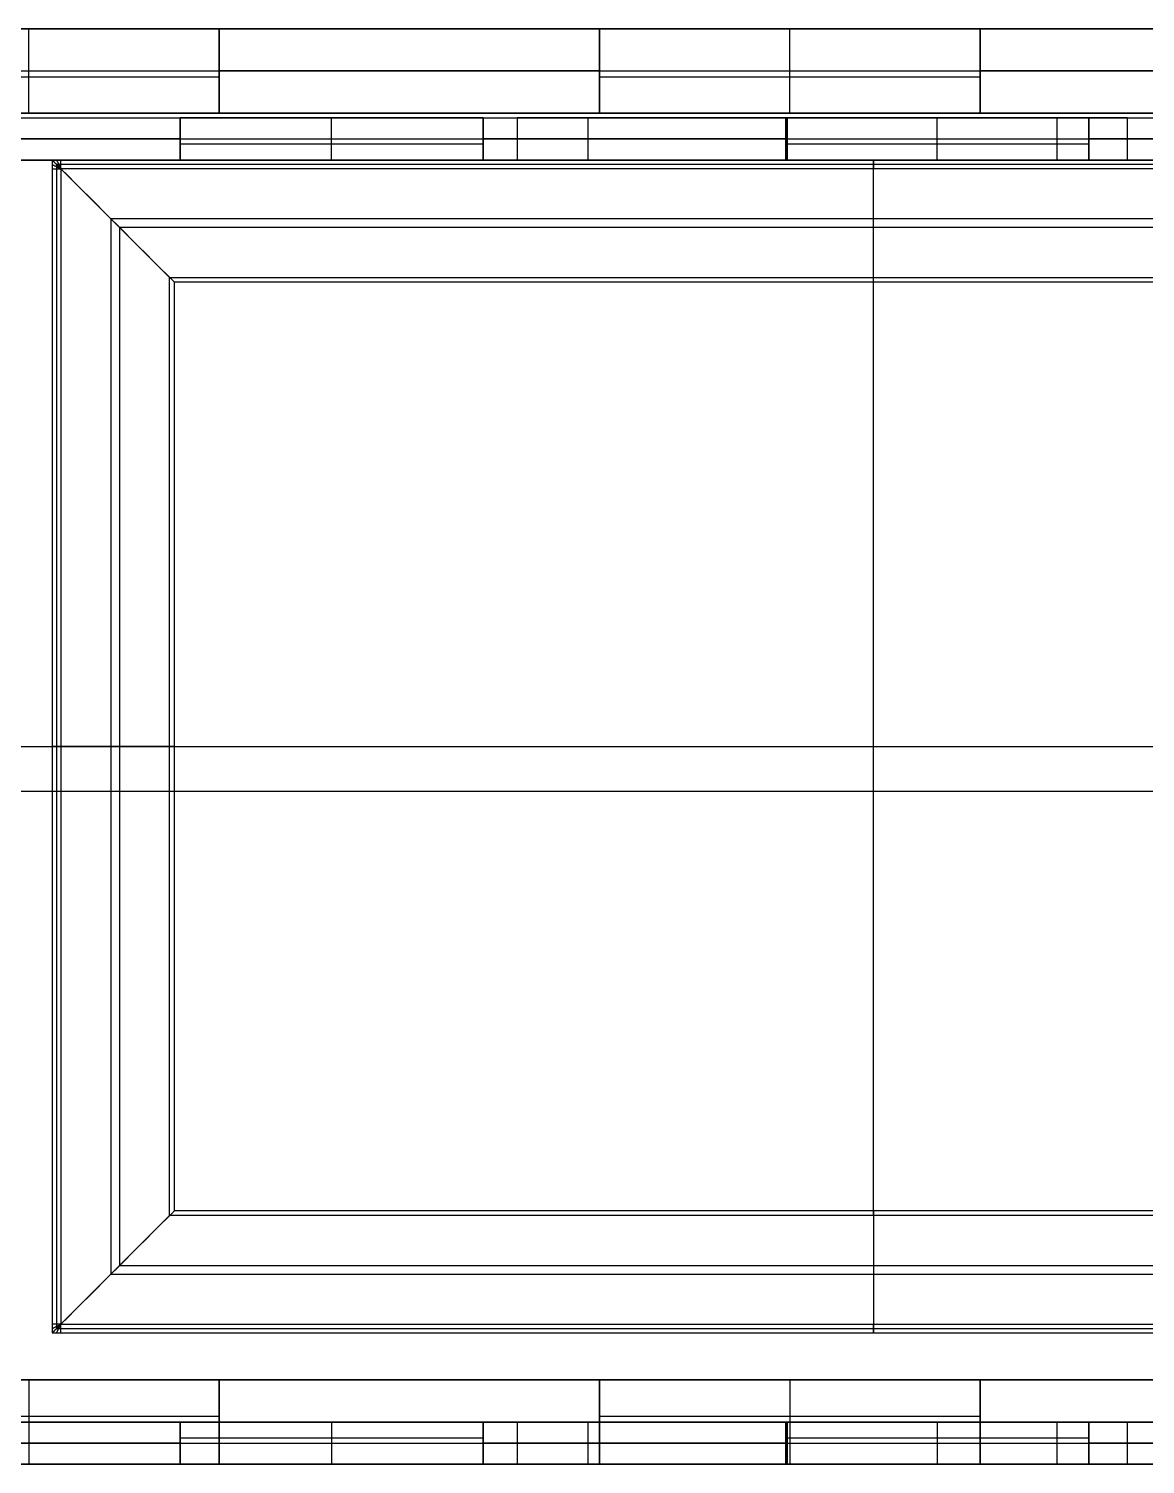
# Model space of a CAD drawing. Header units: millimetres. Extents: x -9556 to -1947, y -3269 to 306.
# Drawn here: x -3318.5 to -3080.6, y 0 to 306 of the extents above; entities that cross this region are included whole.
import ezdxf

# ---------------------------------------------------------------- set-up
doc = ezdxf.new("R2010")
doc.units = ezdxf.units.MM
doc.header["$MEASUREMENT"] = 0
for name, color, linetype, true_color in [('2 TRAY TROLLEY$ASSEMBLED$SINGLE BOX', 7, 'Continuous', 0x000000), ('2 TRAY TROLLEY$ASSEMBLED$TRAY', 7, 'Continuous', 0x000000), ('2 TRAY TROLLEY$ASSEMBLED$TROLLY', 7, 'Continuous', 0x000000)]:
    doc.layers.add(name, color=color, linetype=linetype, true_color=true_color)

msp = doc.modelspace()

# ---------------------------------------------------------------- linework, layer by layer
at = {"layer": '2 TRAY TROLLEY$ASSEMBLED$SINGLE BOX', "color": 96, "true_color": 0x007f00}
for p, q in [((-3673.54, 287, 467), (-2963.54, 287, 467)), ((-3350.82, 287, 100), (-3286.27, 287, 100)), ((-3254, 278, 109), (-3254, 287, 109)), ((-3221.73, 287, 100), (-3157.18, 287, 100)), ((-3124.91, 278, 109), (-3124.91, 287, 109)), ((-3092.64, 287, 100), (-3028.09, 287, 100)), ((-3673.54, 282.5, 467), (-2963.54, 282.5, 467)), ((-3286.27, 282.5, 100), (-3350.82, 282.5, 100)), ((-3157.18, 282.5, 100), (-3221.73, 282.5, 100)), ((-3028.09, 282.5, 100), (-3092.64, 282.5, 100)), ((-3221.73, 281.42, 109), (-3286.27, 281.42, 109)), ((-3092.64, 281.42, 109), (-3157.18, 281.42, 109)), ((-2963.54, 278, 467), (-3673.54, 278, 467)), ((-3350.82, 278, 100), (-3286.27, 278, 100)), ((-3221.73, 278, 100), (-3157.18, 278, 100)), ((-3092.64, 278, 100), (-3028.09, 278, 100)), ((-2963.54, 9, 467), (-3673.54, 9, 467)), ((-3350.82, 9, 100), (-3286.27, 9, 100)), ((-3254, 9, 109), (-3254, 0, 109)), ((-3221.73, 9, 100), (-3157.18, 9, 100)), ((-3124.91, 9, 109), (-3124.91, 0, 109)), ((-3092.64, 9, 100), (-3028.09, 9, 100)), ((-3673.54, 4.5, 467), (-2963.54, 4.5, 467)), ((-3286.27, 4.5, 100), (-3350.82, 4.5, 100)), ((-3221.73, 5.58, 109), (-3286.27, 5.58, 109)), ((-3157.18, 4.5, 100), (-3221.73, 4.5, 100)), ((-3092.64, 5.58, 109), (-3157.18, 5.58, 109)), ((-3028.09, 4.5, 100), (-3092.64, 4.5, 100)), ((-3673.54, 0, 467), (-2963.54, 0, 467)), ((-3350.82, 0, 100), (-3286.27, 0, 100)), ((-3221.73, 0, 100), (-3157.18, 0, 100)), ((-3092.64, 0, 100), (-3028.09, 0, 100))]:
    msp.add_line(p, q, dxfattribs=at)
at = {"layer": '2 TRAY TROLLEY$ASSEMBLED$SINGLE BOX', "color": 6, "true_color": 0xff00ff}
for p, q in [((-3286.27, 287, 109), (-3221.73, 287, 109)), ((-3221.73, 287, 100), (-3286.27, 287, 100)), ((-3286.27, 287, 104.5), (-3286.27, 278, 104.5)), ((-3221.73, 287, 104.5), (-3286.27, 287, 104.5)), ((-3254, 287, 100), (-3254, 287, 109)), ((-3221.73, 278, 104.5), (-3221.73, 287, 104.5)), ((-3157.18, 287, 109), (-3092.64, 287, 109)), ((-3092.64, 287, 100), (-3157.18, 287, 100)), ((-3157.18, 287, 104.5), (-3157.18, 278, 104.5)), ((-3092.64, 287, 104.5), (-3157.18, 287, 104.5)), ((-3124.91, 287, 100), (-3124.91, 287, 109)), ((-3092.64, 278, 104.5), (-3092.64, 287, 104.5)), ((-3286.27, 282.5, 109), (-3286.27, 282.5, 100)), ((-3221.73, 282.5, 109), (-3221.73, 282.5, 100)), ((-3157.18, 282.5, 109), (-3157.18, 282.5, 100)), ((-3092.64, 282.5, 109), (-3092.64, 282.5, 100)), ((-3286.27, 278, 104.5), (-3350.82, 278, 104.5)), ((-3157.18, 278, 104.5), (-3221.73, 278, 104.5)), ((-3189.45, 278, 109), (-3189.45, 278, 100)), ((-3028.09, 278, 104.5), (-3092.64, 278, 104.5)), ((-3286.27, 9, 104.5), (-3350.82, 9, 104.5)), ((-3286.27, 0, 104.5), (-3286.27, 9, 104.5)), ((-3221.73, 9, 104.5), (-3221.73, 0, 104.5)), ((-3157.18, 9, 104.5), (-3221.73, 9, 104.5)), ((-3189.45, 9, 109), (-3189.45, 9, 100)), ((-3157.18, 0, 104.5), (-3157.18, 9, 104.5)), ((-3092.64, 9, 104.5), (-3092.64, 0, 104.5)), ((-3028.09, 9, 104.5), (-3092.64, 9, 104.5)), ((-3286.27, 4.5, 109), (-3286.27, 4.5, 100)), ((-3221.73, 4.5, 109), (-3221.73, 4.5, 100)), ((-3157.18, 4.5, 109), (-3157.18, 4.5, 100)), ((-3092.64, 4.5, 109), (-3092.64, 4.5, 100)), ((-3221.73, 0, 109), (-3286.27, 0, 109)), ((-3286.27, 0, 100), (-3221.73, 0, 100)), ((-3286.27, 0, 104.5), (-3221.73, 0, 104.5)), ((-3254, 0, 100), (-3254, 0, 109)), ((-3092.64, 0, 109), (-3157.18, 0, 109)), ((-3157.18, 0, 100), (-3092.64, 0, 100)), ((-3157.18, 0, 104.5), (-3092.64, 0, 104.5)), ((-3124.91, 0, 100), (-3124.91, 0, 109))]:
    msp.add_line(p, q, dxfattribs=at)
at = {"layer": '2 TRAY TROLLEY$ASSEMBLED$SINGLE BOX', "color": 96, "true_color": 0x007f00}
for points in [[(-3664.54, 287, 283.5), (-3318.54, 287, 283.5), (-2972.54, 287, 283.5)], [(-3286.27, 278, 100), (-3286.27, 282.5, 100), (-3286.27, 287, 100)], [(-3286.27, 287, 100), (-3286.27, 287, 104.5), (-3286.27, 287, 109)], [(-3221.73, 287, 109), (-3254, 287, 109), (-3286.27, 287, 109)], [(-3286.27, 287, 109), (-3286.27, 282.5, 109), (-3286.27, 278, 109)], [(-3221.73, 287, 100), (-3221.73, 282.5, 100), (-3221.73, 278, 100)], [(-3221.73, 287, 109), (-3221.73, 287, 104.5), (-3221.73, 287, 100)], [(-3221.73, 278, 109), (-3221.73, 282.5, 109), (-3221.73, 287, 109)], [(-3214.42, 287, 422), (-3214.42, 282.5, 422), (-3214.42, 278, 422)], [(-3199.42, 287, 407), (-3149.42, 287, 407), (-3099.42, 287, 407)], [(-3099.42, 287, 437), (-3149.42, 287, 437), (-3199.42, 287, 437)], [(-3199.42, 287, 407), (-3199.42, 282.5, 407), (-3199.42, 278, 407)], [(-3199.42, 287, 437), (-3199.42, 282.5, 437), (-3199.42, 278, 437)], [(-3157.18, 278, 100), (-3157.18, 282.5, 100), (-3157.18, 287, 100)], [(-3157.18, 287, 100), (-3157.18, 287, 104.5), (-3157.18, 287, 109)], [(-3092.64, 287, 109), (-3124.91, 287, 109), (-3157.18, 287, 109)], [(-3157.18, 287, 109), (-3157.18, 282.5, 109), (-3157.18, 278, 109)], [(-3156.92, 287, 407), (-3156.92, 282.5, 407), (-3156.92, 278, 407)], [(-3156.92, 287, 437), (-3156.92, 282.5, 437), (-3156.92, 278, 437)], [(-3099.42, 287, 407), (-3099.42, 282.5, 407), (-3099.42, 278, 407)], [(-3099.42, 287, 437), (-3099.42, 282.5, 437), (-3099.42, 278, 437)], [(-3092.64, 287, 100), (-3092.64, 282.5, 100), (-3092.64, 278, 100)], [(-3092.64, 287, 109), (-3092.64, 287, 104.5), (-3092.64, 287, 100)], [(-3092.64, 278, 109), (-3092.64, 282.5, 109), (-3092.64, 287, 109)], [(-3084.42, 287, 422), (-3084.42, 282.5, 422), (-3084.42, 278, 422)], [(-3286.27, 281.42, 109), (-3286.27, 281.42, 104.5), (-3286.27, 281.42, 100)], [(-3221.73, 281.42, 109), (-3221.73, 281.42, 104.5), (-3221.73, 281.42, 100)], [(-3157.18, 281.42, 109), (-3157.18, 281.42, 104.5), (-3157.18, 281.42, 100)], [(-3092.64, 281.42, 109), (-3092.64, 281.42, 104.5), (-3092.64, 281.42, 100)], [(-3664.54, 278, 283.5), (-3318.54, 278, 283.5), (-2972.54, 278, 283.5)], [(-3286.27, 278, 109), (-3286.27, 278, 104.5), (-3286.27, 278, 100)], [(-3286.27, 278, 109), (-3254, 278, 109), (-3221.73, 278, 109)], [(-3221.73, 278, 100), (-3221.73, 278, 104.5), (-3221.73, 278, 109)], [(-3099.42, 278, 407), (-3149.42, 278, 407), (-3199.42, 278, 407)], [(-3199.42, 278, 437), (-3149.42, 278, 437), (-3099.42, 278, 437)], [(-3157.18, 278, 109), (-3157.18, 278, 104.5), (-3157.18, 278, 100)], [(-3157.18, 278, 109), (-3124.91, 278, 109), (-3092.64, 278, 109)], [(-3092.64, 278, 100), (-3092.64, 278, 104.5), (-3092.64, 278, 109)], [(-3664.54, 9, 283.5), (-3318.54, 9, 283.5), (-2972.54, 9, 283.5)], [(-3286.27, 9, 100), (-3286.27, 4.5, 100), (-3286.27, 0, 100)], [(-3286.27, 9, 109), (-3286.27, 9, 104.5), (-3286.27, 9, 100)], [(-3286.27, 9, 109), (-3254, 9, 109), (-3221.73, 9, 109)], [(-3286.27, 0, 109), (-3286.27, 4.5, 109), (-3286.27, 9, 109)], [(-3221.73, 0, 100), (-3221.73, 4.5, 100), (-3221.73, 9, 100)], [(-3221.73, 9, 100), (-3221.73, 9, 104.5), (-3221.73, 9, 109)], [(-3221.73, 9, 109), (-3221.73, 4.5, 109), (-3221.73, 0, 109)], [(-3214.42, 9, 422), (-3214.42, 4.5, 422), (-3214.42, 0, 422)], [(-3199.42, 9, 407), (-3149.42, 9, 407), (-3099.42, 9, 407)], [(-3099.42, 9, 437), (-3149.42, 9, 437), (-3199.42, 9, 437)], [(-3199.42, 9, 407), (-3199.42, 4.5, 407), (-3199.42, 0, 407)], [(-3199.42, 9, 437), (-3199.42, 4.5, 437), (-3199.42, 0, 437)], [(-3157.18, 9, 100), (-3157.18, 4.5, 100), (-3157.18, 0, 100)], [(-3157.18, 9, 109), (-3157.18, 9, 104.5), (-3157.18, 9, 100)], [(-3157.18, 9, 109), (-3124.91, 9, 109), (-3092.64, 9, 109)], [(-3157.18, 0, 109), (-3157.18, 4.5, 109), (-3157.18, 9, 109)], [(-3156.92, 9, 407), (-3156.92, 4.5, 407), (-3156.92, 0, 407)], [(-3156.92, 9, 437), (-3156.92, 4.5, 437), (-3156.92, 0, 437)], [(-3099.42, 9, 407), (-3099.42, 4.5, 407), (-3099.42, 0, 407)], [(-3099.42, 9, 437), (-3099.42, 4.5, 437), (-3099.42, 0, 437)], [(-3092.64, 0, 100), (-3092.64, 4.5, 100), (-3092.64, 9, 100)], [(-3092.64, 9, 100), (-3092.64, 9, 104.5), (-3092.64, 9, 109)], [(-3092.64, 9, 109), (-3092.64, 4.5, 109), (-3092.64, 0, 109)], [(-3084.42, 9, 422), (-3084.42, 4.5, 422), (-3084.42, 0, 422)], [(-3286.27, 5.58, 109), (-3286.27, 5.58, 104.5), (-3286.27, 5.58, 100)], [(-3221.73, 5.58, 109), (-3221.73, 5.58, 104.5), (-3221.73, 5.58, 100)], [(-3157.18, 5.58, 109), (-3157.18, 5.58, 104.5), (-3157.18, 5.58, 100)], [(-3092.64, 5.58, 109), (-3092.64, 5.58, 104.5), (-3092.64, 5.58, 100)], [(-3664.54, 0, 283.5), (-3318.54, 0, 283.5), (-2972.54, 0, 283.5)], [(-3286.27, 0, 100), (-3286.27, 0, 104.5), (-3286.27, 0, 109)], [(-3221.73, 0, 109), (-3254, 0, 109), (-3286.27, 0, 109)], [(-3221.73, 0, 109), (-3221.73, 0, 104.5), (-3221.73, 0, 100)], [(-3099.42, 0, 407), (-3149.42, 0, 407), (-3199.42, 0, 407)], [(-3199.42, 0, 437), (-3149.42, 0, 437), (-3099.42, 0, 437)], [(-3157.18, 0, 100), (-3157.18, 0, 104.5), (-3157.18, 0, 109)], [(-3092.64, 0, 109), (-3124.91, 0, 109), (-3157.18, 0, 109)], [(-3092.64, 0, 109), (-3092.64, 0, 104.5), (-3092.64, 0, 100)]]:
    msp.add_open_spline(points, degree=2, dxfattribs=at)
at = {"layer": '2 TRAY TROLLEY$ASSEMBLED$SINGLE BOX', "color": 6, "true_color": 0xff00ff}
for points in [[(-3286.27, 278, 100), (-3286.27, 282.5, 100), (-3286.27, 287, 100)], [(-3286.27, 287, 100), (-3286.27, 287, 104.5), (-3286.27, 287, 109)], [(-3286.27, 287, 109), (-3286.27, 282.5, 109), (-3286.27, 278, 109)], [(-3221.73, 287, 100), (-3221.73, 282.5, 100), (-3221.73, 278, 100)], [(-3221.73, 287, 109), (-3221.73, 287, 104.5), (-3221.73, 287, 100)], [(-3221.73, 278, 109), (-3221.73, 282.5, 109), (-3221.73, 287, 109)], [(-3157.18, 278, 100), (-3157.18, 282.5, 100), (-3157.18, 287, 100)], [(-3157.18, 287, 100), (-3157.18, 287, 104.5), (-3157.18, 287, 109)], [(-3157.18, 287, 109), (-3157.18, 282.5, 109), (-3157.18, 278, 109)], [(-3092.64, 287, 100), (-3092.64, 282.5, 100), (-3092.64, 278, 100)], [(-3092.64, 287, 109), (-3092.64, 287, 104.5), (-3092.64, 287, 100)], [(-3092.64, 278, 109), (-3092.64, 282.5, 109), (-3092.64, 287, 109)], [(-3350.82, 278, 100), (-3318.54, 278, 100), (-3286.27, 278, 100)], [(-3286.27, 278, 109), (-3318.54, 278, 109), (-3350.82, 278, 109)], [(-3286.27, 278, 100), (-3286.27, 278, 104.5), (-3286.27, 278, 109)], [(-3221.73, 278, 100), (-3189.45, 278, 100), (-3157.18, 278, 100)], [(-3157.18, 278, 109), (-3189.45, 278, 109), (-3221.73, 278, 109)], [(-3221.73, 278, 100), (-3221.73, 278, 104.5), (-3221.73, 278, 109)], [(-3157.18, 278, 100), (-3157.18, 278, 104.5), (-3157.18, 278, 109)], [(-3092.64, 278, 100), (-3060.36, 278, 100), (-3028.09, 278, 100)], [(-3028.09, 278, 109), (-3060.36, 278, 109), (-3092.64, 278, 109)], [(-3092.64, 278, 100), (-3092.64, 278, 104.5), (-3092.64, 278, 109)], [(-3673.54, 143.5, 100), (-3318.54, 143.5, 100), (-2963.54, 143.5, 100)], [(-3673.54, 143.5, 109), (-3318.54, 143.5, 109), (-2963.54, 143.5, 109)], [(-3286.27, 9, 100), (-3318.54, 9, 100), (-3350.82, 9, 100)], [(-3350.82, 9, 109), (-3318.54, 9, 109), (-3286.27, 9, 109)], [(-3286.27, 0, 100), (-3286.27, 4.5, 100), (-3286.27, 9, 100)], [(-3286.27, 9, 109), (-3286.27, 4.5, 109), (-3286.27, 0, 109)], [(-3286.27, 9, 100), (-3286.27, 9, 104.5), (-3286.27, 9, 109)], [(-3221.73, 9, 100), (-3221.73, 4.5, 100), (-3221.73, 0, 100)], [(-3157.18, 9, 100), (-3189.45, 9, 100), (-3221.73, 9, 100)], [(-3221.73, 0, 109), (-3221.73, 4.5, 109), (-3221.73, 9, 109)], [(-3221.73, 9, 109), (-3189.45, 9, 109), (-3157.18, 9, 109)], [(-3221.73, 9, 100), (-3221.73, 9, 104.5), (-3221.73, 9, 109)], [(-3157.18, 0, 100), (-3157.18, 4.5, 100), (-3157.18, 9, 100)], [(-3157.18, 9, 109), (-3157.18, 4.5, 109), (-3157.18, 0, 109)], [(-3157.18, 9, 100), (-3157.18, 9, 104.5), (-3157.18, 9, 109)], [(-3092.64, 9, 100), (-3092.64, 4.5, 100), (-3092.64, 0, 100)], [(-3028.09, 9, 100), (-3060.36, 9, 100), (-3092.64, 9, 100)], [(-3092.64, 0, 109), (-3092.64, 4.5, 109), (-3092.64, 9, 109)], [(-3092.64, 9, 109), (-3060.36, 9, 109), (-3028.09, 9, 109)], [(-3092.64, 9, 100), (-3092.64, 9, 104.5), (-3092.64, 9, 109)], [(-3286.27, 0, 100), (-3286.27, 0, 104.5), (-3286.27, 0, 109)], [(-3221.73, 0, 109), (-3221.73, 0, 104.5), (-3221.73, 0, 100)], [(-3157.18, 0, 100), (-3157.18, 0, 104.5), (-3157.18, 0, 109)], [(-3092.64, 0, 109), (-3092.64, 0, 104.5), (-3092.64, 0, 100)]]:
    msp.add_open_spline(points, degree=2, dxfattribs=at)
at = {"layer": '2 TRAY TROLLEY$ASSEMBLED$SINGLE BOX', "color": 96, "true_color": 0x007f00}
for points, weights, knots in [([(-3199.42, 287, 437), (-3214.42, 287, 437), (-3214.42, 287, 422), (-3214.42, 287, 407), (-3199.42, 287, 407)], [1, 0.707106781187, 1, 0.707106851018, 0.999999860338], [-234.24778, -234.24778, -234.24778, -210.685832, -210.685832, -187.12389, -187.12389, -187.12389]), ([(-3099.42, 287, 407), (-3084.42, 287, 407), (-3084.42, 287, 422), (-3084.42, 287, 437), (-3099.42, 287, 437)], [1, 0.707106781187, 1, 0.707106781187, 1], [-117.12389, -117.12389, -117.12389, -93.561945, -93.561945, -70, -70, -70]), ([(-3199.42, 278, 407), (-3214.42, 278, 407), (-3214.42, 278, 422), (-3214.42, 278, 437), (-3199.42, 278, 437)], [0.999999860338, 0.707106851018, 1, 0.707106781187, 1], [187.12389, 187.12389, 187.12389, 210.685832, 210.685832, 234.24778, 234.24778, 234.24778]), ([(-3099.42, 278, 437), (-3084.42, 278, 437), (-3084.42, 278, 422), (-3084.42, 278, 407), (-3099.42, 278, 407)], [1, 0.707106781187, 1, 0.707106781187, 1], [70, 70, 70, 93.561945, 93.561945, 117.12389, 117.12389, 117.12389]), ([(-3199.42, 9, 437), (-3214.42, 9, 437), (-3214.42, 9, 422), (-3214.42, 9, 407), (-3199.42, 9, 407)], [1, 0.707106781187, 1, 0.707106851018, 0.999999860338], [-234.24778, -234.24778, -234.24778, -210.685832, -210.685832, -187.12389, -187.12389, -187.12389]), ([(-3099.42, 9, 407), (-3084.42, 9, 407), (-3084.42, 9, 422), (-3084.42, 9, 437), (-3099.42, 9, 437)], [1, 0.707106781187, 1, 0.707106781187, 1], [-117.12389, -117.12389, -117.12389, -93.561945, -93.561945, -70, -70, -70]), ([(-3199.42, 0, 407), (-3214.42, 0, 407), (-3214.42, 0, 422), (-3214.42, 0, 437), (-3199.42, 0, 437)], [0.999999860338, 0.707106851018, 1, 0.707106781187, 1], [187.12389, 187.12389, 187.12389, 210.685832, 210.685832, 234.24778, 234.24778, 234.24778]), ([(-3099.42, 0, 437), (-3084.42, 0, 437), (-3084.42, 0, 422), (-3084.42, 0, 407), (-3099.42, 0, 407)], [1, 0.707106781187, 1, 0.707106781187, 1], [70, 70, 70, 93.561945, 93.561945, 117.12389, 117.12389, 117.12389])]:
    msp.add_rational_spline(points, weights, degree=2, knots=knots, dxfattribs=at)
at = {"layer": '2 TRAY TROLLEY$ASSEMBLED$TRAY', "color": 1, "true_color": 0xff0000}
for points, degree in [([(-3311.67, 278, 520), (-3312.61, 278, 520), (-3313.54, 278, 520)], 2), ([(-3313.54, 278, 520), (-3312.61, 277.06, 521.17), (-3311.67, 276.13, 522.34)], 2), ([(-3313.54, 278, 520), (-3313.54, 277.06, 520), (-3313.54, 276.13, 520)], 2), ([(-3288.54, 253, 500), (-3296.88, 261.33, 506.67), (-3305.21, 269.67, 513.33), (-3313.54, 278, 520)], 3), ([(-3313.54, 277.06, 520), (-3312.61, 276.59, 521.17), (-3311.67, 276.13, 522.34)], 2), ([(-3313.54, 276.13, 520), (-3312.61, 276.13, 521.17), (-3311.67, 276.13, 522.34)], 2), ([(-3313.54, 276.13, 520), (-3313.54, 153, 520), (-3313.54, 29.87, 520)], 2), ([(-3312.61, 278, 520), (-3312.14, 277.06, 521.17), (-3311.67, 276.13, 522.34)], 2), ([(-3311.67, 277.06, 521.17), (-3312.14, 277.06, 521.17), (-3312.61, 277.06, 521.17)], 2), ([(-3312.61, 277.06, 521.17), (-3312.61, 276.59, 521.17), (-3312.61, 276.13, 521.17)], 2), ([(-3312.61, 276.13, 521.17), (-3312.61, 153, 521.17), (-3312.61, 29.87, 521.17)], 2), ([(-3311.67, 276.13, 522.34), (-3311.67, 277.06, 521.17), (-3311.67, 278, 520)], 2), ([(-2965.42, 278, 520), (-3138.54, 278, 520), (-3311.67, 278, 520)], 2), ([(-2965.42, 277.06, 521.17), (-3138.54, 277.06, 521.17), (-3311.67, 277.06, 521.17)], 2), ([(-3311.67, 276.13, 522.34), (-3311.67, 153, 522.34), (-3311.67, 29.87, 522.34)], 2), ([(-3287.49, 251.95, 503), (-3295.55, 260.01, 509.45), (-3303.61, 268.07, 515.9), (-3311.67, 276.13, 522.34)], 3), ([(-2965.42, 276.13, 522.34), (-3138.54, 276.13, 522.34), (-3311.67, 276.13, 522.34)], 2), ([(-3138.54, 253, 500), (-3138.54, 261.33, 506.67), (-3138.54, 269.67, 513.33), (-3138.54, 278, 520)], 3), ([(-3138.54, 278, 520), (-3138.54, 277.06, 521.17), (-3138.54, 276.13, 522.34)], 2), ([(-3138.54, 251.95, 503), (-3138.54, 260.01, 509.45), (-3138.54, 268.07, 515.9), (-3138.54, 276.13, 522.34)], 3), ([(-3301.04, 265.5, 510), (-3301.04, 153, 510), (-3301.04, 40.5, 510)], 2), ([(-2976.04, 265.5, 510), (-3138.54, 265.5, 510), (-3301.04, 265.5, 510)], 2), ([(-3299.17, 263.63, 512.34), (-3299.17, 153, 512.34), (-3299.17, 42.37, 512.34)], 2), ([(-2977.92, 263.63, 512.34), (-3138.54, 263.63, 512.34), (-3299.17, 263.63, 512.34)], 2), ([(-3288.54, 53, 500), (-3288.54, 153, 500), (-3288.54, 253, 500)], 2), ([(-3288.54, 253, 500), (-3138.54, 253, 500), (-2988.54, 253, 500)], 2), ([(-3287.49, 54.05, 503), (-3287.49, 153, 503), (-3287.49, 251.95, 503)], 2), ([(-2989.6, 251.95, 503), (-3138.54, 251.95, 503), (-3287.49, 251.95, 503)], 2), ([(-3138.54, 53, 500), (-3138.54, 153, 500), (-3138.54, 253, 500)], 2), ([(-3138.54, 54.05, 503), (-3138.54, 153, 503), (-3138.54, 251.95, 503)], 2), ([(-3288.54, 153, 500), (-3296.88, 153, 506.67), (-3305.21, 153, 513.33), (-3313.54, 153, 520)], 3), ([(-3313.54, 153, 520), (-3312.61, 153, 521.17), (-3311.67, 153, 522.34)], 2), ([(-3287.49, 153, 503), (-3295.55, 153, 509.45), (-3303.61, 153, 515.9), (-3311.67, 153, 522.34)], 3), ([(-3288.54, 153, 500), (-3138.54, 153, 500), (-2988.54, 153, 500)], 2), ([(-3287.49, 153, 503), (-3138.54, 153, 503), (-2989.6, 153, 503)], 2), ([(-3288.54, 53, 500), (-3296.88, 44.67, 506.67), (-3305.21, 36.33, 513.33), (-3313.54, 28, 520)], 3), ([(-3311.67, 29.87, 522.34), (-3303.61, 37.93, 515.9), (-3295.55, 45.99, 509.45), (-3287.49, 54.05, 503)], 3), ([(-2988.54, 53, 500), (-3138.54, 53, 500), (-3288.54, 53, 500)], 2), ([(-2989.6, 54.05, 503), (-3138.54, 54.05, 503), (-3287.49, 54.05, 503)], 2), ([(-3138.54, 54.05, 503), (-3138.54, 45.99, 509.45), (-3138.54, 37.93, 515.9), (-3138.54, 29.87, 522.34)], 3), ([(-3138.54, 53, 500), (-3138.54, 44.67, 506.67), (-3138.54, 36.33, 513.33), (-3138.54, 28, 520)], 3), ([(-3301.04, 40.5, 510), (-3138.54, 40.5, 510), (-2976.04, 40.5, 510)], 2), ([(-3299.17, 42.37, 512.34), (-3138.54, 42.37, 512.34), (-2977.92, 42.37, 512.34)], 2), ([(-3313.54, 29.87, 520), (-3313.54, 28.94, 520), (-3313.54, 28, 520)], 2), ([(-3313.54, 28, 520), (-3312.61, 28.94, 521.17), (-3311.67, 29.87, 522.34)], 2), ([(-3311.67, 29.87, 522.34), (-3312.61, 29.87, 521.17), (-3313.54, 29.87, 520)], 2), ([(-3313.54, 28.94, 520), (-3312.61, 29.41, 521.17), (-3311.67, 29.87, 522.34)], 2), ([(-3313.54, 28, 520), (-3312.61, 28, 520), (-3311.67, 28, 520)], 2), ([(-3312.61, 29.87, 521.17), (-3312.61, 29.41, 521.17), (-3312.61, 28.94, 521.17)], 2), ([(-3312.61, 28, 520), (-3312.14, 28.94, 521.17), (-3311.67, 29.87, 522.34)], 2), ([(-3312.61, 28.94, 521.17), (-3312.14, 28.94, 521.17), (-3311.67, 28.94, 521.17)], 2), ([(-3311.67, 28, 520), (-3311.67, 28.94, 521.17), (-3311.67, 29.87, 522.34)], 2), ([(-3311.67, 29.87, 522.34), (-3138.54, 29.87, 522.34), (-2965.42, 29.87, 522.34)], 2), ([(-3311.67, 28.94, 521.17), (-3138.54, 28.94, 521.17), (-2965.42, 28.94, 521.17)], 2), ([(-3311.67, 28, 520), (-3138.54, 28, 520), (-2965.42, 28, 520)], 2), ([(-3138.54, 28, 520), (-3138.54, 28.94, 521.17), (-3138.54, 29.87, 522.34)], 2)]:
    msp.add_open_spline(points, degree=degree, dxfattribs=at)
at = {"layer": '2 TRAY TROLLEY$ASSEMBLED$TROLLY', "color": 6, "true_color": 0xff00ff}
for p, q in [((-2953.54, 306, 116), (-3683.54, 306, 116)), ((-2953.54, 306, 516), (-3683.54, 306, 516)), ((-3318.54, 288, 150), (-3318.54, 306, 150)), ((-3318.54, 306, 100), (-3318.54, 306, 150)), ((-3318.54, 288, 550), (-3318.54, 306, 550)), ((-3318.54, 306, 500), (-3318.54, 306, 550)), ((-3156.32, 288, 100), (-3156.32, 306, 100)), ((-3156.32, 288, 500), (-3156.32, 306, 500)), ((-3701.54, 297, 150), (-2935.54, 297, 150)), ((-3701.54, 297, 550), (-2935.54, 297, 550)), ((-3196.88, 297, 82), (-3277.99, 297, 82)), ((-3196.88, 297, 482), (-3277.99, 297, 482)), ((-3034.66, 297, 82), (-3115.77, 297, 82)), ((-3034.66, 297, 482), (-3115.77, 297, 482)), ((-3359.1, 295.77, 100), (-3277.99, 295.77, 100)), ((-3359.1, 295.77, 500), (-3277.99, 295.77, 500)), ((-3196.88, 295.77, 100), (-3115.77, 295.77, 100)), ((-3196.88, 295.77, 500), (-3115.77, 295.77, 500)), ((-2953.54, 288, 116), (-3683.54, 288, 116)), ((-2953.54, 288, 516), (-3683.54, 288, 516)), ((-3318.54, 288, 100), (-3318.54, 288, 150)), ((-3318.54, 288, 500), (-3318.54, 288, 550)), ((-2953.54, 18, 516), (-3683.54, 18, 516)), ((-3318.54, 18, 550), (-3318.54, 0, 550)), ((-3318.54, 18, 500), (-3318.54, 18, 550)), ((-3156.32, 18, 500), (-3156.32, 0, 500)), ((-3359.1, 10.23, 500), (-3277.99, 10.23, 500)), ((-3196.88, 10.23, 500), (-3115.77, 10.23, 500)), ((-3701.54, 9, 550), (-2935.54, 9, 550)), ((-3196.88, 9, 482), (-3277.99, 9, 482)), ((-3034.66, 9, 482), (-3115.77, 9, 482)), ((-2953.54, 0, 516), (-3683.54, 0, 516)), ((-3318.54, 0, 500), (-3318.54, 0, 550))]:
    msp.add_line(p, q, dxfattribs=at)
at = {"layer": '2 TRAY TROLLEY$ASSEMBLED$TROLLY', "color": 5, "true_color": 0x0000ff}
for p, q in [((-3277.99, 306, 91), (-3359.1, 306, 91)), ((-3277.99, 306, 491), (-3359.1, 306, 491)), ((-3318.54, 306, 82), (-3318.54, 306, 100)), ((-3318.54, 306, 482), (-3318.54, 306, 500)), ((-3115.77, 306, 91), (-3196.88, 306, 91)), ((-3115.77, 306, 491), (-3196.88, 306, 491)), ((-3277.99, 297, 100), (-3277.99, 297, 82)), ((-3277.99, 297, 500), (-3277.99, 297, 482)), ((-3196.88, 297, 100), (-3196.88, 297, 82)), ((-3196.88, 297, 500), (-3196.88, 297, 482)), ((-3115.77, 297, 100), (-3115.77, 297, 82)), ((-3115.77, 297, 500), (-3115.77, 297, 482)), ((-3277.99, 288, 100), (-3277.99, 288, 82)), ((-3277.99, 288, 500), (-3277.99, 288, 482)), ((-3237.43, 288, 100), (-3237.43, 288, 82)), ((-3237.43, 288, 500), (-3237.43, 288, 482)), ((-3196.88, 288, 82), (-3196.88, 288, 100)), ((-3196.88, 288, 482), (-3196.88, 288, 500)), ((-3115.77, 288, 100), (-3115.77, 288, 82)), ((-3115.77, 288, 500), (-3115.77, 288, 482)), ((-3683.54, 153, 100), (-2953.54, 153, 100)), ((-3683.54, 153, 82), (-2953.54, 153, 82)), ((-3683.54, 153, 500), (-2953.54, 153, 500)), ((-3683.54, 153, 482), (-2953.54, 153, 482)), ((-3277.99, 18, 500), (-3277.99, 18, 482)), ((-3237.43, 18, 500), (-3237.43, 18, 482)), ((-3196.88, 18, 482), (-3196.88, 18, 500)), ((-3115.77, 18, 500), (-3115.77, 18, 482)), ((-3277.99, 9, 500), (-3277.99, 9, 482)), ((-3196.88, 9, 500), (-3196.88, 9, 482)), ((-3115.77, 9, 500), (-3115.77, 9, 482)), ((-3683.54, 0, 91), (-2953.54, 0, 91)), ((-3359.1, 0, 491), (-3277.99, 0, 491)), ((-3318.54, 0, 82), (-3318.54, 0, 100)), ((-3318.54, 0, 482), (-3318.54, 0, 500)), ((-3196.88, 0, 491), (-3115.77, 0, 491))]:
    msp.add_line(p, q, dxfattribs=at)
at = {"layer": '2 TRAY TROLLEY$ASSEMBLED$TROLLY', "color": 6, "true_color": 0xff00ff}
for points in [[(-3359.1, 306, 100), (-3318.54, 306, 100), (-3277.99, 306, 100)], [(-3359.1, 306, 500), (-3318.54, 306, 500), (-3277.99, 306, 500)], [(-3196.88, 306, 100), (-3196.88, 306, 91), (-3196.88, 306, 82)], [(-3196.88, 306, 100), (-3156.32, 306, 100), (-3115.77, 306, 100)], [(-3196.88, 306, 500), (-3196.88, 306, 491), (-3196.88, 306, 482)], [(-3196.88, 306, 500), (-3156.32, 306, 500), (-3115.77, 306, 500)], [(-3701.54, 306, 150), (-3318.54, 306, 150), (-2935.54, 306, 150)], [(-3701.54, 306, 550), (-3318.54, 306, 550), (-2935.54, 306, 550)], [(-3196.88, 306, 82), (-3237.43, 306, 82), (-3277.99, 306, 82)], [(-3277.99, 306, 82), (-3277.99, 306, 91), (-3277.99, 306, 100)], [(-3277.99, 288, 82), (-3277.99, 297, 82), (-3277.99, 306, 82)], [(-3277.99, 306, 100), (-3277.99, 297, 100), (-3277.99, 288, 100)], [(-3196.88, 306, 482), (-3237.43, 306, 482), (-3277.99, 306, 482)], [(-3277.99, 306, 482), (-3277.99, 306, 491), (-3277.99, 306, 500)], [(-3277.99, 288, 482), (-3277.99, 297, 482), (-3277.99, 306, 482)], [(-3277.99, 306, 500), (-3277.99, 297, 500), (-3277.99, 288, 500)], [(-3196.88, 306, 82), (-3196.88, 297, 82), (-3196.88, 288, 82)], [(-3196.88, 288, 100), (-3196.88, 297, 100), (-3196.88, 306, 100)], [(-3196.88, 306, 482), (-3196.88, 297, 482), (-3196.88, 288, 482)], [(-3196.88, 288, 500), (-3196.88, 297, 500), (-3196.88, 306, 500)], [(-3034.66, 306, 82), (-3075.21, 306, 82), (-3115.77, 306, 82)], [(-3115.77, 288, 82), (-3115.77, 297, 82), (-3115.77, 306, 82)], [(-3115.77, 306, 82), (-3115.77, 306, 91), (-3115.77, 306, 100)], [(-3115.77, 306, 100), (-3115.77, 297, 100), (-3115.77, 288, 100)], [(-3034.66, 306, 482), (-3075.21, 306, 482), (-3115.77, 306, 482)], [(-3115.77, 288, 482), (-3115.77, 297, 482), (-3115.77, 306, 482)], [(-3115.77, 306, 482), (-3115.77, 306, 491), (-3115.77, 306, 500)], [(-3115.77, 306, 500), (-3115.77, 297, 500), (-3115.77, 288, 500)], [(-3277.99, 295.77, 100), (-3277.99, 295.77, 91), (-3277.99, 295.77, 82)], [(-3277.99, 295.77, 500), (-3277.99, 295.77, 491), (-3277.99, 295.77, 482)], [(-3196.88, 295.77, 100), (-3196.88, 295.77, 91), (-3196.88, 295.77, 82)], [(-3196.88, 295.77, 500), (-3196.88, 295.77, 491), (-3196.88, 295.77, 482)], [(-3115.77, 295.77, 100), (-3115.77, 295.77, 91), (-3115.77, 295.77, 82)], [(-3115.77, 295.77, 500), (-3115.77, 295.77, 491), (-3115.77, 295.77, 482)], [(-3701.54, 288, 150), (-3318.54, 288, 150), (-2935.54, 288, 150)], [(-3701.54, 288, 550), (-3318.54, 288, 550), (-2935.54, 288, 550)], [(-3277.99, 288, 100), (-3318.54, 288, 100), (-3359.1, 288, 100)], [(-3277.99, 288, 500), (-3318.54, 288, 500), (-3359.1, 288, 500)], [(-3196.88, 288, 82), (-3237.43, 288, 82), (-3277.99, 288, 82)], [(-3277.99, 288, 100), (-3277.99, 288, 91), (-3277.99, 288, 82)], [(-3196.88, 288, 482), (-3237.43, 288, 482), (-3277.99, 288, 482)], [(-3277.99, 288, 500), (-3277.99, 288, 491), (-3277.99, 288, 482)], [(-3196.88, 288, 82), (-3196.88, 288, 91), (-3196.88, 288, 100)], [(-3115.77, 288, 100), (-3156.32, 288, 100), (-3196.88, 288, 100)], [(-3196.88, 288, 482), (-3196.88, 288, 491), (-3196.88, 288, 500)], [(-3115.77, 288, 500), (-3156.32, 288, 500), (-3196.88, 288, 500)], [(-3034.66, 288, 82), (-3075.21, 288, 82), (-3115.77, 288, 82)], [(-3115.77, 288, 100), (-3115.77, 288, 91), (-3115.77, 288, 82)], [(-3034.66, 288, 482), (-3075.21, 288, 482), (-3115.77, 288, 482)], [(-3115.77, 288, 500), (-3115.77, 288, 491), (-3115.77, 288, 482)], [(-3701.54, 18, 550), (-3318.54, 18, 550), (-2935.54, 18, 550)], [(-3277.99, 18, 500), (-3318.54, 18, 500), (-3359.1, 18, 500)], [(-3196.88, 18, 482), (-3237.43, 18, 482), (-3277.99, 18, 482)], [(-3277.99, 18, 482), (-3277.99, 9, 482), (-3277.99, 0, 482)], [(-3277.99, 18, 500), (-3277.99, 18, 491), (-3277.99, 18, 482)], [(-3277.99, 0, 500), (-3277.99, 9, 500), (-3277.99, 18, 500)], [(-3196.88, 0, 482), (-3196.88, 9, 482), (-3196.88, 18, 482)], [(-3196.88, 18, 482), (-3196.88, 18, 491), (-3196.88, 18, 500)], [(-3115.77, 18, 500), (-3156.32, 18, 500), (-3196.88, 18, 500)], [(-3196.88, 18, 500), (-3196.88, 9, 500), (-3196.88, 0, 500)], [(-3034.66, 18, 482), (-3075.21, 18, 482), (-3115.77, 18, 482)], [(-3115.77, 18, 482), (-3115.77, 9, 482), (-3115.77, 0, 482)], [(-3115.77, 18, 500), (-3115.77, 18, 491), (-3115.77, 18, 482)], [(-3115.77, 0, 500), (-3115.77, 9, 500), (-3115.77, 18, 500)], [(-3277.99, 10.23, 500), (-3277.99, 10.23, 491), (-3277.99, 10.23, 482)], [(-3196.88, 10.23, 500), (-3196.88, 10.23, 491), (-3196.88, 10.23, 482)], [(-3115.77, 10.23, 500), (-3115.77, 10.23, 491), (-3115.77, 10.23, 482)], [(-3701.54, 0, 550), (-3318.54, 0, 550), (-2935.54, 0, 550)], [(-3359.1, 0, 500), (-3318.54, 0, 500), (-3277.99, 0, 500)], [(-3196.88, 0, 482), (-3237.43, 0, 482), (-3277.99, 0, 482)], [(-3277.99, 0, 482), (-3277.99, 0, 491), (-3277.99, 0, 500)], [(-3196.88, 0, 500), (-3196.88, 0, 491), (-3196.88, 0, 482)], [(-3196.88, 0, 500), (-3156.32, 0, 500), (-3115.77, 0, 500)], [(-3034.66, 0, 482), (-3075.21, 0, 482), (-3115.77, 0, 482)], [(-3115.77, 0, 482), (-3115.77, 0, 491), (-3115.77, 0, 500)]]:
    msp.add_open_spline(points, degree=2, dxfattribs=at)
at = {"layer": '2 TRAY TROLLEY$ASSEMBLED$TROLLY', "color": 5, "true_color": 0x0000ff}
for points in [[(-3277.99, 306, 100), (-3318.54, 306, 100), (-3359.1, 306, 100)], [(-3277.99, 306, 82), (-3318.54, 306, 82), (-3359.1, 306, 82)], [(-3277.99, 306, 500), (-3318.54, 306, 500), (-3359.1, 306, 500)], [(-3277.99, 306, 482), (-3318.54, 306, 482), (-3359.1, 306, 482)], [(-3277.99, 288, 100), (-3277.99, 297, 100), (-3277.99, 306, 100)], [(-3277.99, 306, 82), (-3277.99, 297, 82), (-3277.99, 288, 82)], [(-3277.99, 306, 82), (-3277.99, 306, 91), (-3277.99, 306, 100)], [(-3277.99, 288, 500), (-3277.99, 297, 500), (-3277.99, 306, 500)], [(-3277.99, 306, 482), (-3277.99, 297, 482), (-3277.99, 288, 482)], [(-3277.99, 306, 482), (-3277.99, 306, 491), (-3277.99, 306, 500)], [(-3115.77, 306, 100), (-3156.32, 306, 100), (-3196.88, 306, 100)], [(-3115.77, 306, 82), (-3156.32, 306, 82), (-3196.88, 306, 82)], [(-3196.88, 306, 100), (-3196.88, 297, 100), (-3196.88, 288, 100)], [(-3196.88, 288, 82), (-3196.88, 297, 82), (-3196.88, 306, 82)], [(-3196.88, 306, 82), (-3196.88, 306, 91), (-3196.88, 306, 100)], [(-3115.77, 306, 500), (-3156.32, 306, 500), (-3196.88, 306, 500)], [(-3115.77, 306, 482), (-3156.32, 306, 482), (-3196.88, 306, 482)], [(-3196.88, 306, 500), (-3196.88, 297, 500), (-3196.88, 288, 500)], [(-3196.88, 288, 482), (-3196.88, 297, 482), (-3196.88, 306, 482)], [(-3196.88, 306, 482), (-3196.88, 306, 491), (-3196.88, 306, 500)], [(-3115.77, 288, 100), (-3115.77, 297, 100), (-3115.77, 306, 100)], [(-3115.77, 306, 82), (-3115.77, 297, 82), (-3115.77, 288, 82)], [(-3115.77, 306, 82), (-3115.77, 306, 91), (-3115.77, 306, 100)], [(-3115.77, 288, 500), (-3115.77, 297, 500), (-3115.77, 306, 500)], [(-3115.77, 306, 482), (-3115.77, 297, 482), (-3115.77, 288, 482)], [(-3115.77, 306, 482), (-3115.77, 306, 491), (-3115.77, 306, 500)], [(-3196.88, 288, 100), (-3237.43, 288, 100), (-3277.99, 288, 100)], [(-3277.99, 288, 82), (-3237.43, 288, 82), (-3196.88, 288, 82)], [(-3196.88, 288, 500), (-3237.43, 288, 500), (-3277.99, 288, 500)], [(-3277.99, 288, 482), (-3237.43, 288, 482), (-3196.88, 288, 482)], [(-3034.66, 288, 100), (-3075.21, 288, 100), (-3115.77, 288, 100)], [(-3115.77, 288, 82), (-3075.21, 288, 82), (-3034.66, 288, 82)], [(-3034.66, 288, 500), (-3075.21, 288, 500), (-3115.77, 288, 500)], [(-3115.77, 288, 482), (-3075.21, 288, 482), (-3034.66, 288, 482)], [(-3277.99, 18, 500), (-3237.43, 18, 500), (-3196.88, 18, 500)], [(-3277.99, 0, 500), (-3277.99, 9, 500), (-3277.99, 18, 500)], [(-3196.88, 18, 482), (-3237.43, 18, 482), (-3277.99, 18, 482)], [(-3277.99, 18, 482), (-3277.99, 9, 482), (-3277.99, 0, 482)], [(-3196.88, 18, 500), (-3196.88, 9, 500), (-3196.88, 0, 500)], [(-3196.88, 0, 482), (-3196.88, 9, 482), (-3196.88, 18, 482)], [(-3115.77, 18, 500), (-3075.21, 18, 500), (-3034.66, 18, 500)], [(-3115.77, 0, 500), (-3115.77, 9, 500), (-3115.77, 18, 500)], [(-3034.66, 18, 482), (-3075.21, 18, 482), (-3115.77, 18, 482)], [(-3115.77, 18, 482), (-3115.77, 9, 482), (-3115.77, 0, 482)], [(-3683.54, 0, 100), (-3318.54, 0, 100), (-2953.54, 0, 100)], [(-3683.54, 0, 82), (-3318.54, 0, 82), (-2953.54, 0, 82)], [(-3359.1, 0, 500), (-3318.54, 0, 500), (-3277.99, 0, 500)], [(-3359.1, 0, 482), (-3318.54, 0, 482), (-3277.99, 0, 482)], [(-3277.99, 0, 482), (-3277.99, 0, 491), (-3277.99, 0, 500)], [(-3196.88, 0, 482), (-3196.88, 0, 491), (-3196.88, 0, 500)], [(-3196.88, 0, 500), (-3156.32, 0, 500), (-3115.77, 0, 500)], [(-3196.88, 0, 482), (-3156.32, 0, 482), (-3115.77, 0, 482)], [(-3115.77, 0, 482), (-3115.77, 0, 491), (-3115.77, 0, 500)]]:
    msp.add_open_spline(points, degree=2, dxfattribs=at)

doc.saveas('drawing.dxf')
